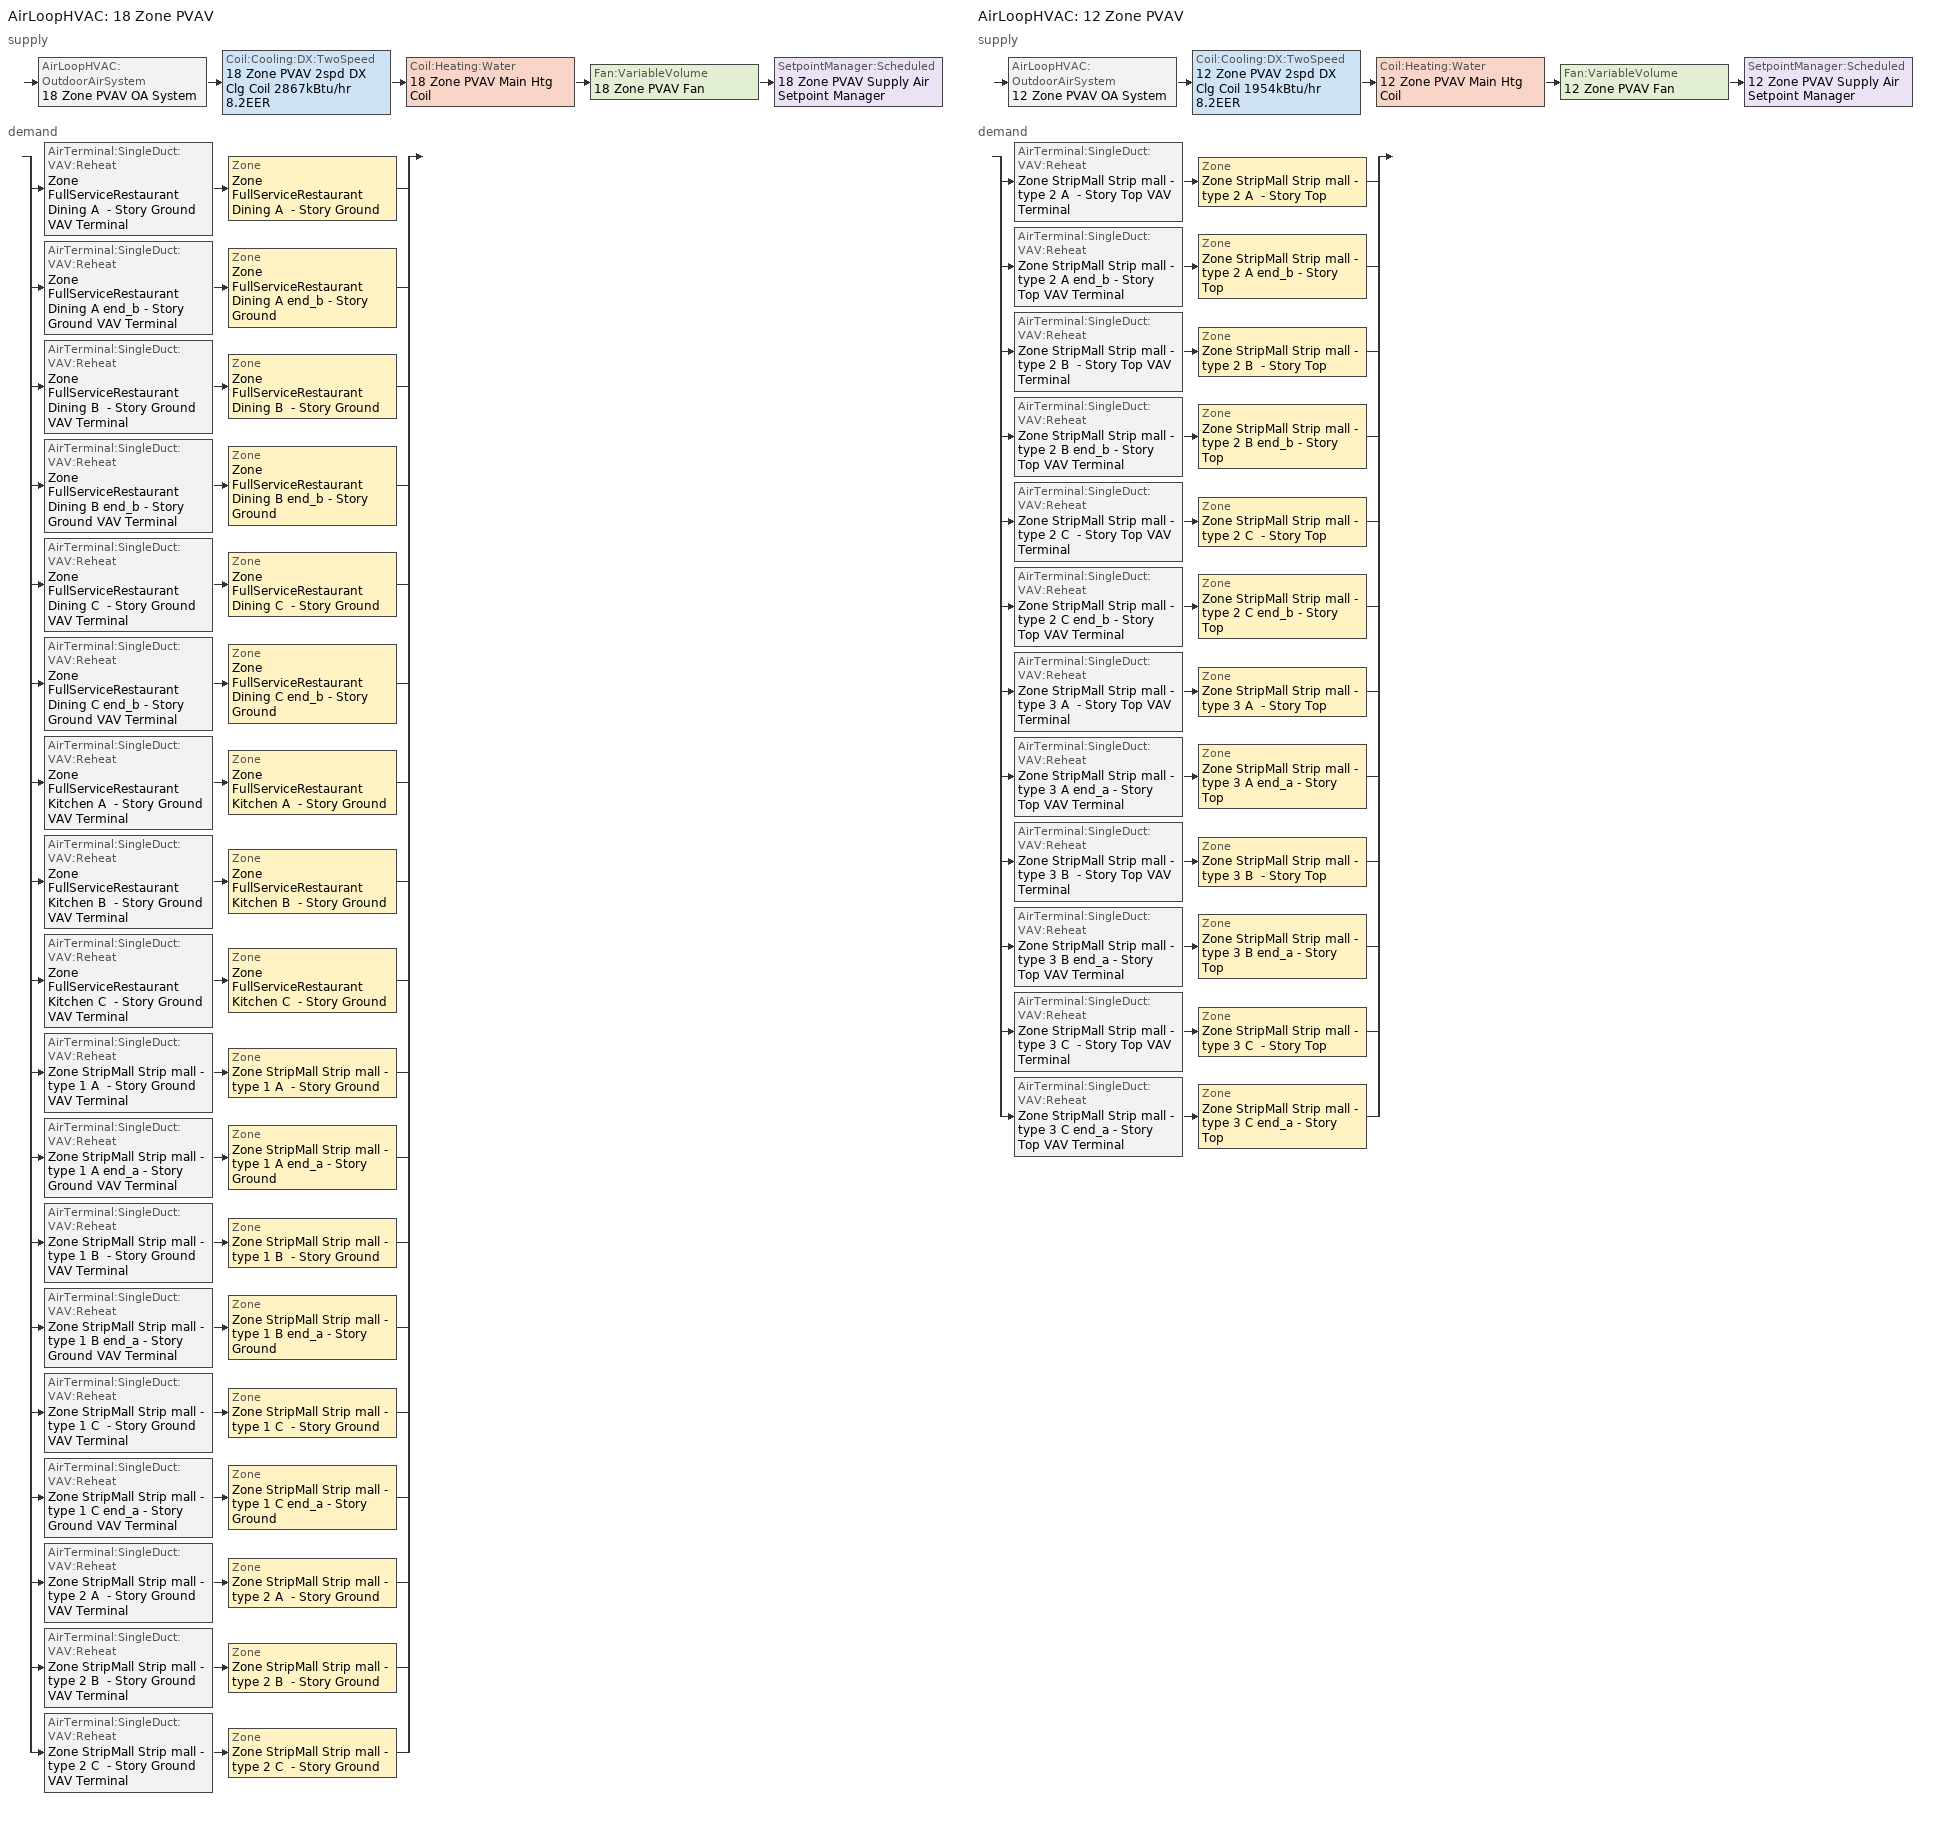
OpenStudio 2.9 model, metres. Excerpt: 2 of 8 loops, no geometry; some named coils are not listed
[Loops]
AirLoopHVAC '18 Zone PVAV'
 supply: AirLoopHVAC:OutdoorAirSystem '18 Zone PVAV OA System' > Coil:Cooling:DX:TwoSpeed '18 Zone PVAV 2spd DX Clg Coil 2867kBtu/hr 8.2EER' > Coil:Heating:Water '18 Zone PVAV Main Htg Coil' > Fan:VariableVolume '18 Zone PVAV Fan' > SetpointManager:Scheduled '18 Zone PVAV Supply Air Setpoint Manager'
 demand: split
  | AirTerminal:SingleDuct:VAV:Reheat 'Zone FullServiceRestaurant Dining A  - Story Ground VAV Terminal' > Zone 'Zone FullServiceRestaurant Dining A  - Story Ground'
  | AirTerminal:SingleDuct:VAV:Reheat 'Zone FullServiceRestaurant Dining A end_b - Story Ground VAV Terminal' > Zone 'Zone FullServiceRestaurant Dining A end_b - Story Ground'
  | AirTerminal:SingleDuct:VAV:Reheat 'Zone FullServiceRestaurant Dining B  - Story Ground VAV Terminal' > Zone 'Zone FullServiceRestaurant Dining B  - Story Ground'
  | AirTerminal:SingleDuct:VAV:Reheat 'Zone FullServiceRestaurant Dining B end_b - Story Ground VAV Terminal' > Zone 'Zone FullServiceRestaurant Dining B end_b - Story Ground'
  | AirTerminal:SingleDuct:VAV:Reheat 'Zone FullServiceRestaurant Dining C  - Story Ground VAV Terminal' > Zone 'Zone FullServiceRestaurant Dining C  - Story Ground'
  | AirTerminal:SingleDuct:VAV:Reheat 'Zone FullServiceRestaurant Dining C end_b - Story Ground VAV Terminal' > Zone 'Zone FullServiceRestaurant Dining C end_b - Story Ground'
  | AirTerminal:SingleDuct:VAV:Reheat 'Zone FullServiceRestaurant Kitchen A  - Story Ground VAV Terminal' > Zone 'Zone FullServiceRestaurant Kitchen A  - Story Ground'
  | AirTerminal:SingleDuct:VAV:Reheat 'Zone FullServiceRestaurant Kitchen B  - Story Ground VAV Terminal' > Zone 'Zone FullServiceRestaurant Kitchen B  - Story Ground'
  | AirTerminal:SingleDuct:VAV:Reheat 'Zone FullServiceRestaurant Kitchen C  - Story Ground VAV Terminal' > Zone 'Zone FullServiceRestaurant Kitchen C  - Story Ground'
  | AirTerminal:SingleDuct:VAV:Reheat 'Zone StripMall Strip mall - type 1 A  - Story Ground VAV Terminal' > Zone 'Zone StripMall Strip mall - type 1 A  - Story Ground'
  | AirTerminal:SingleDuct:VAV:Reheat 'Zone StripMall Strip mall - type 1 A end_a - Story Ground VAV Terminal' > Zone 'Zone StripMall Strip mall - type 1 A end_a - Story Ground'
  | AirTerminal:SingleDuct:VAV:Reheat 'Zone StripMall Strip mall - type 1 B  - Story Ground VAV Terminal' > Zone 'Zone StripMall Strip mall - type 1 B  - Story Ground'
  | AirTerminal:SingleDuct:VAV:Reheat 'Zone StripMall Strip mall - type 1 B end_a - Story Ground VAV Terminal' > Zone 'Zone StripMall Strip mall - type 1 B end_a - Story Ground'
  | AirTerminal:SingleDuct:VAV:Reheat 'Zone StripMall Strip mall - type 1 C  - Story Ground VAV Terminal' > Zone 'Zone StripMall Strip mall - type 1 C  - Story Ground'
  | AirTerminal:SingleDuct:VAV:Reheat 'Zone StripMall Strip mall - type 1 C end_a - Story Ground VAV Terminal' > Zone 'Zone StripMall Strip mall - type 1 C end_a - Story Ground'
  | AirTerminal:SingleDuct:VAV:Reheat 'Zone StripMall Strip mall - type 2 A  - Story Ground VAV Terminal' > Zone 'Zone StripMall Strip mall - type 2 A  - Story Ground'
  | AirTerminal:SingleDuct:VAV:Reheat 'Zone StripMall Strip mall - type 2 B  - Story Ground VAV Terminal' > Zone 'Zone StripMall Strip mall - type 2 B  - Story Ground'
  | AirTerminal:SingleDuct:VAV:Reheat 'Zone StripMall Strip mall - type 2 C  - Story Ground VAV Terminal' > Zone 'Zone StripMall Strip mall - type 2 C  - Story Ground'
AirLoopHVAC '12 Zone PVAV'
 supply: AirLoopHVAC:OutdoorAirSystem '12 Zone PVAV OA System' > Coil:Cooling:DX:TwoSpeed '12 Zone PVAV 2spd DX Clg Coil 1954kBtu/hr 8.2EER' > Coil:Heating:Water '12 Zone PVAV Main Htg Coil' > Fan:VariableVolume '12 Zone PVAV Fan' > SetpointManager:Scheduled '12 Zone PVAV Supply Air Setpoint Manager'
 demand: split
  | AirTerminal:SingleDuct:VAV:Reheat 'Zone StripMall Strip mall - type 2 A  - Story Top VAV Terminal' > Zone 'Zone StripMall Strip mall - type 2 A  - Story Top'
  | AirTerminal:SingleDuct:VAV:Reheat 'Zone StripMall Strip mall - type 2 A end_b - Story Top VAV Terminal' > Zone 'Zone StripMall Strip mall - type 2 A end_b - Story Top'
  | AirTerminal:SingleDuct:VAV:Reheat 'Zone StripMall Strip mall - type 2 B  - Story Top VAV Terminal' > Zone 'Zone StripMall Strip mall - type 2 B  - Story Top'
  | AirTerminal:SingleDuct:VAV:Reheat 'Zone StripMall Strip mall - type 2 B end_b - Story Top VAV Terminal' > Zone 'Zone StripMall Strip mall - type 2 B end_b - Story Top'
  | AirTerminal:SingleDuct:VAV:Reheat 'Zone StripMall Strip mall - type 2 C  - Story Top VAV Terminal' > Zone 'Zone StripMall Strip mall - type 2 C  - Story Top'
  | AirTerminal:SingleDuct:VAV:Reheat 'Zone StripMall Strip mall - type 2 C end_b - Story Top VAV Terminal' > Zone 'Zone StripMall Strip mall - type 2 C end_b - Story Top'
  | AirTerminal:SingleDuct:VAV:Reheat 'Zone StripMall Strip mall - type 3 A  - Story Top VAV Terminal' > Zone 'Zone StripMall Strip mall - type 3 A  - Story Top'
  | AirTerminal:SingleDuct:VAV:Reheat 'Zone StripMall Strip mall - type 3 A end_a - Story Top VAV Terminal' > Zone 'Zone StripMall Strip mall - type 3 A end_a - Story Top'
  | AirTerminal:SingleDuct:VAV:Reheat 'Zone StripMall Strip mall - type 3 B  - Story Top VAV Terminal' > Zone 'Zone StripMall Strip mall - type 3 B  - Story Top'
  | AirTerminal:SingleDuct:VAV:Reheat 'Zone StripMall Strip mall - type 3 B end_a - Story Top VAV Terminal' > Zone 'Zone StripMall Strip mall - type 3 B end_a - Story Top'
  | AirTerminal:SingleDuct:VAV:Reheat 'Zone StripMall Strip mall - type 3 C  - Story Top VAV Terminal' > Zone 'Zone StripMall Strip mall - type 3 C  - Story Top'
  | AirTerminal:SingleDuct:VAV:Reheat 'Zone StripMall Strip mall - type 3 C end_a - Story Top VAV Terminal' > Zone 'Zone StripMall Strip mall - type 3 C end_a - Story Top'
[Sizing:Zone] Zone Cooling Design Supply Air Temperature Input Method=SupplyAirTemperature; Zone Cooling Design Supply Air Temperature {C}=12.7778; Zone Cooling Design Supply Air Temperature Difference {deltaC}=11.11; Zone Heating Design Supply Air Temperature Input Method=SupplyAirTemperature; Zone Heating Design Supply Air Temperature {C}=50; Zone Heating Design Supply Air Temperature Difference {deltaC}=11.11; Zone Cooling Design Supply Air Humidity Ratio {kg-H2O/kg-air}=0.0085; Zone Heating Design Supply Air Humidity Ratio {kg-H2O/kg-air}=0.008; Cooling Design Air Flow Method=DesignDay; Heating Design Air Flow Method=DesignDay; Account for Dedicated Outdoor Air System=No; Dedicated Outdoor Air System Control Strategy=NeutralSupplyAir; Dedicated Outdoor Air Low Setpoint Temperature for Design {C}=autosize; Dedicated Outdoor Air High Setpoint Temperature for Design {C}=autosize
Zone StripMall Strip mall - type 1 A end_a - Story Ground; Zone StripMall Strip mall - type 1 B end_a - Story Ground; Zone StripMall Strip mall - type 1 C end_a - Story Ground; Zone StripMall Strip mall - type 1 A  - Story Ground; Zone StripMall Strip mall - type 1 B  - Story Ground; Zone StripMall Strip mall - type 1 C  - Story Ground; Zone FullServiceRestaurant Kitchen A  - Story Ground; Zone FullServiceRestaurant Kitchen B  - Story Ground; Zone FullServiceRestaurant Kitchen C  - Story Ground; Zone StripMall Strip mall - type 2 A  - Story Ground; Zone StripMall Strip mall - type 2 B  - Story Ground; Zone StripMall Strip mall - type 2 C  - Story Ground; Zone FullServiceRestaurant Dining A  - Story Ground; Zone FullServiceRestaurant Dining B  - Story Ground; Zone FullServiceRestaurant Dining C  - Story Ground; Zone FullServiceRestaurant Dining A end_b - Story Ground; Zone FullServiceRestaurant Dining B end_b - Story Ground; Zone FullServiceRestaurant Dining C end_b - Story Ground; Zone StripMall Strip mall - type 3 A end_a - Story Top; Zone StripMall Strip mall - type 3 B end_a - Story Top; Zone StripMall Strip mall - type 3 C end_a - Story Top; Zone StripMall Strip mall - type 3 A  - Story Top; Zone StripMall Strip mall - type 3 B  - Story Top; Zone StripMall Strip mall - type 3 C  - Story Top; Zone StripMall Strip mall - type 2 A  - Story Top; Zone StripMall Strip mall - type 2 B  - Story Top; Zone StripMall Strip mall - type 2 C  - Story Top; Zone StripMall Strip mall - type 2 A end_b - Story Top; Zone StripMall Strip mall - type 2 B end_b - Story Top; Zone StripMall Strip mall - type 2 C end_b - Story Top
[Zone equipment]
Zone StripMall Strip mall - type 1 A end_a - Story Ground: Zone StripMall Strip mall - type 1 A end_a - Story Ground VAV Terminal
Zone StripMall Strip mall - type 1 B end_a - Story Ground: Zone StripMall Strip mall - type 1 B end_a - Story Ground VAV Terminal
Zone StripMall Strip mall - type 1 C end_a - Story Ground: Zone StripMall Strip mall - type 1 C end_a - Story Ground VAV Terminal
Zone StripMall Strip mall - type 1 A  - Story Ground: Zone StripMall Strip mall - type 1 A  - Story Ground VAV Terminal
Zone StripMall Strip mall - type 1 B  - Story Ground: Zone StripMall Strip mall - type 1 B  - Story Ground VAV Terminal
Zone StripMall Strip mall - type 1 C  - Story Ground: Zone StripMall Strip mall - type 1 C  - Story Ground VAV Terminal
Zone FullServiceRestaurant Kitchen A  - Story Ground: Zone FullServiceRestaurant Kitchen A  - Story Ground Exhaust Fan, Zone FullServiceRestaurant Kitchen A  - Story Ground VAV Terminal
Zone FullServiceRestaurant Kitchen B  - Story Ground: Zone FullServiceRestaurant Kitchen B  - Story Ground Exhaust Fan, Zone FullServiceRestaurant Kitchen B  - Story Ground VAV Terminal
Zone FullServiceRestaurant Kitchen C  - Story Ground: Zone FullServiceRestaurant Kitchen C  - Story Ground Exhaust Fan, Zone FullServiceRestaurant Kitchen C  - Story Ground VAV Terminal
Zone StripMall Strip mall - type 2 A  - Story Ground: Zone StripMall Strip mall - type 2 A  - Story Ground VAV Terminal
Zone StripMall Strip mall - type 2 B  - Story Ground: Zone StripMall Strip mall - type 2 B  - Story Ground VAV Terminal
Zone StripMall Strip mall - type 2 C  - Story Ground: Zone StripMall Strip mall - type 2 C  - Story Ground VAV Terminal
Zone FullServiceRestaurant Dining A  - Story Ground: Zone FullServiceRestaurant Dining A  - Story Ground VAV Terminal
Zone FullServiceRestaurant Dining B  - Story Ground: Zone FullServiceRestaurant Dining B  - Story Ground VAV Terminal
Zone FullServiceRestaurant Dining C  - Story Ground: Zone FullServiceRestaurant Dining C  - Story Ground VAV Terminal
Zone FullServiceRestaurant Dining A end_b - Story Ground: Zone FullServiceRestaurant Dining A end_b - Story Ground VAV Terminal
Zone FullServiceRestaurant Dining B end_b - Story Ground: Zone FullServiceRestaurant Dining B end_b - Story Ground VAV Terminal
Zone FullServiceRestaurant Dining C end_b - Story Ground: Zone FullServiceRestaurant Dining C end_b - Story Ground VAV Terminal
Zone StripMall Strip mall - type 3 A end_a - Story Top: Zone StripMall Strip mall - type 3 A end_a - Story Top VAV Terminal
Zone StripMall Strip mall - type 3 B end_a - Story Top: Zone StripMall Strip mall - type 3 B end_a - Story Top VAV Terminal
Zone StripMall Strip mall - type 3 C end_a - Story Top: Zone StripMall Strip mall - type 3 C end_a - Story Top VAV Terminal
Zone StripMall Strip mall - type 3 A  - Story Top: Zone StripMall Strip mall - type 3 A  - Story Top VAV Terminal
Zone StripMall Strip mall - type 3 B  - Story Top: Zone StripMall Strip mall - type 3 B  - Story Top VAV Terminal
Zone StripMall Strip mall - type 3 C  - Story Top: Zone StripMall Strip mall - type 3 C  - Story Top VAV Terminal
Zone StripMall Strip mall - type 2 A  - Story Top: Zone StripMall Strip mall - type 2 A  - Story Top VAV Terminal
Zone StripMall Strip mall - type 2 B  - Story Top: Zone StripMall Strip mall - type 2 B  - Story Top VAV Terminal
Zone StripMall Strip mall - type 2 C  - Story Top: Zone StripMall Strip mall - type 2 C  - Story Top VAV Terminal
Zone StripMall Strip mall - type 2 A end_b - Story Top: Zone StripMall Strip mall - type 2 A end_b - Story Top VAV Terminal
Zone StripMall Strip mall - type 2 B end_b - Story Top: Zone StripMall Strip mall - type 2 B end_b - Story Top VAV Terminal
Zone StripMall Strip mall - type 2 C end_b - Story Top: Zone StripMall Strip mall - type 2 C end_b - Story Top VAV Terminal
[Fan:ZoneExhaust] Availability Schedule=RestaurantSitDown Kitchen_Exhaust_SCH; Fan Total Efficiency=0.0660786; Pressure Rise {Pa}=124.544; Flow Fraction Schedule=RestaurantSitDown Kitchen_Exhaust_SCH; System Availability Manager Coupling Mode=Decoupled
Name | Maximum Flow Rate {m3/s}
Zone FullServiceRestaurant Kitchen A  - Story Ground Exhaust Fan; Zone FullServiceRestaurant Kitchen C  - Story Ground Exhaust Fan | 0.234147
Zone FullServiceRestaurant Kitchen B  - Story Ground Exhaust Fan | 0.883553
[SetpointManager:Scheduled] Control Variable=Temperature; Schedule=Supply Air Temp - 55.0F
Name | Setpoint Node or NodeList
18 Zone PVAV Supply Air Setpoint Manager | 18 Zone PVAV Supply Outlet Node
12 Zone PVAV Supply Air Setpoint Manager | 12 Zone PVAV Supply Outlet Node
[AirLoopHVAC] Design Supply Air Flow Rate {m3/s}=AutoSize
Name | Availability Schedule
18 Zone PVAV | 18 Zone PVAV Occ Sch
12 Zone PVAV | 12 Zone PVAV Occ Sch
[Sizing:System] Type of Load to Size On=Sensible; Design Outdoor Air Flow Rate {m3/s}=Autosize; Central Heating Maximum System Air Flow Ratio=0.3; Preheat Design Temperature {C}=7.22222; Preheat Design Humidity Ratio {kg-H2O/kg-Air}=0.008; Precool Design Temperature {C}=12.7778; Precool Design Humidity Ratio {kg-H2O/kg-Air}=0.008; Central Cooling Design Supply Air Temperature {C}=12.7778; Central Heating Design Supply Air Temperature {C}=12.7778; Sizing Option=Coincident; 100% Outdoor Air in Cooling=No; 100% Outdoor Air in Heating=No; Central Cooling Design Supply Air Humidity Ratio {kg-H2O/kg-Air}=0.0085; Central Heating Design Supply Air Humidity Ratio {kg-H2O/kg-Air}=0.008; Cooling Design Air Flow Method=DesignDay; Cooling Design Air Flow Rate {m3/s}=0; Heating Design Air Flow Method=DesignDay; Heating Design Air Flow Rate {m3/s}=0; System Outdoor Air Method=VentilationRateProcedure; Zone Maximum Outdoor Air Fraction=1; Cooling Supply Air Flow Rate Per Floor Area {m3/s-m2}=0.00996765; Cooling Fraction of Autosized Cooling Supply Air Flow Rate=1; Cooling Supply Air Flow Rate Per Unit Cooling Capacity {m3/s-W}=3.94755e-05; Heating Supply Air Flow Rate Per Floor Area {m3/s-m2}=0.00996765; Heating Fraction of Autosized Heating Supply Air Flow Rate=1; Heating Fraction of Autosized Cooling Supply Air Flow Rate=1; Heating Supply Air Flow Rate Per Unit Heating Capacity {m3/s-W}=3.15882e-05; Cooling Design Capacity Method=CoolingDesignCapacity; Cooling Design Capacity {W}=autosize; Cooling Design Capacity Per Floor Area {W/m2}=234.7; Fraction of Autosized Cooling Design Capacity=1; Heating Design Capacity Method=HeatingDesignCapacity; Heating Design Capacity {W}=autosize; Heating Design Capacity Per Floor Area {W/m2}=157; Fraction of Autosized Heating Design Capacity=1; Central Cooling Capacity Control Method=OnOff
18 Zone PVAV; 12 Zone PVAV
[Fan:VariableVolume] Availability Schedule=Always On Discrete; Pressure Rise {Pa}=1389.92; Maximum Flow Rate {m3/s}=Autosize; Fan Power Minimum Flow Rate Input Method=Fraction; Fan Power Minimum Flow Fraction=0.25; Fan Power Minimum Air Flow Rate {m3/s}=0; Motor In Airstream Fraction=1; Fan Power Coefficient 1=0.189848; Fan Power Coefficient 2=0.31447; Fan Power Coefficient 3=0.495682; Fan Power Coefficient 4=0; Fan Power Coefficient 5=0
Name | Fan Total Efficiency | Motor Efficiency
18 Zone PVAV Fan | 0.61425 | 0.945
12 Zone PVAV Fan | 0.61165 | 0.941
[Coil:Cooling:DX:TwoSpeed] Availability Schedule=Always On Discrete; Rated High Speed Total Cooling Capacity {W}=Autosize; Rated High Speed Sensible Heat Ratio=Autosize; Rated High Speed COP {W/W}=2.86657; Rated High Speed Air Flow Rate {m3/s}=Autosize; Total Cooling Capacity Function of Temperature Curve=DOE Ref DX Clg Coil Cool-Cap-fT; Total Cooling Capacity Function of Flow Fraction Curve=DOE Ref DX Clg Coil Cool-CAP-fFlow; Energy Input Ratio Function of Temperature Curve=DOE Ref DX Clg Coil Cool-EIR-fT; Energy Input Ratio Function of Flow Fraction Curve=DOE Ref DX Clg Coil Cool-EIR-fFlow; Part Load Fraction Correlation Curve=DOE Ref DX Clg Coil Cool-PLF-fPLR; Rated Low Speed Total Cooling Capacity {W}=Autosize; Rated Low Speed Sensible Heat Ratio=0.69; Rated Low Speed COP {W/W}=2.86657; Low Speed Total Cooling Capacity Function of Temperature Curve=DOE Ref DX Clg Coil Cool-Cap-fT; Low Speed Energy Input Ratio Function of Temperature Curve=DOE Ref DX Clg Coil Cool-EIR-fT; Condenser Type=AirCooled; High Speed Evaporative Condenser Effectiveness=0; High Speed Evaporative Condenser Air Flow Rate {m3/s}=Autosize; High Speed Evaporative Condenser Pump Rated Power Consumption {W}=Autosize; Low Speed Evaporative Condenser Effectiveness=0; Low Speed Evaporative Condenser Air Flow Rate {m3/s}=Autosize; Low Speed Evaporative Condenser Pump Rated Power Consumption {W}=Autosize; Basin Heater Capacity {W/K}=10; Basin Heater Setpoint Temperature {C}=2
18 Zone PVAV 2spd DX Clg Coil 2867kBtu/hr 8.2EER; 12 Zone PVAV 2spd DX Clg Coil 1954kBtu/hr 8.2EER
[Controller:OutdoorAir] Minimum Outdoor Air Flow Rate {m3/s}=autosize; Maximum Outdoor Air Flow Rate {m3/s}=Autosize; Economizer Control Type=NoEconomizer; Economizer Control Action Type=ModulateFlow; Economizer Maximum Limit Dry-Bulb Temperature {C}=28; Economizer Maximum Limit Enthalpy {J/kg}=64000; Lockout Type=LockoutWithCompressor; Minimum Limit Type=FixedMinimum; High Humidity Control=No; Heat Recovery Bypass Control Type=BypassWhenWithinEconomizerLimits
Name | Minimum Outdoor Air Schedule | Controller Mechanical Ventilation
Controller Outdoor Air 1 | 18 Zone PVAV_night_novent_schedule | 18 Zone PVAV Ventilation Controller
Controller Outdoor Air 2 | 12 Zone PVAV_night_novent_schedule | 12 Zone PVAV Ventilation Controller
[Controller:MechanicalVentilation] Availability Schedule=Always On Discrete; System Outdoor Air Method=ZoneSum
18 Zone PVAV Ventilation Controller; 12 Zone PVAV Ventilation Controller
[AirLoopHVAC:OutdoorAirSystem]
Name | Controller
18 Zone PVAV OA System | Controller Outdoor Air 1
12 Zone PVAV OA System | Controller Outdoor Air 2
[Coil:Heating:Electric] Availability Schedule=Always On Discrete; Efficiency=1
Zone FullServiceRestaurant Dining A  - Story Ground Electric Reheat Coil; Zone FullServiceRestaurant Dining A end_b - Story Ground Electric Reheat Coil; Zone FullServiceRestaurant Dining B  - Story Ground Electric Reheat Coil; Zone FullServiceRestaurant Dining B end_b - Story Ground Electric Reheat Coil; Zone FullServiceRestaurant Dining C  - Story Ground Electric Reheat Coil; Zone FullServiceRestaurant Dining C end_b - Story Ground Electric Reheat Coil; Zone FullServiceRestaurant Kitchen A  - Story Ground Electric Reheat Coil; Zone FullServiceRestaurant Kitchen B  - Story Ground Electric Reheat Coil; Zone FullServiceRestaurant Kitchen C  - Story Ground Electric Reheat Coil; Zone StripMall Strip mall - type 1 A  - Story Ground Electric Reheat Coil; Zone StripMall Strip mall - type 1 A end_a - Story Ground Electric Reheat Coil; Zone StripMall Strip mall - type 1 B  - Story Ground Electric Reheat Coil; Zone StripMall Strip mall - type 1 B end_a - Story Ground Electric Reheat Coil; Zone StripMall Strip mall - type 1 C  - Story Ground Electric Reheat Coil; Zone StripMall Strip mall - type 1 C end_a - Story Ground Electric Reheat Coil; Zone StripMall Strip mall - type 2 A  - Story Ground Electric Reheat Coil; Zone StripMall Strip mall - type 2 B  - Story Ground Electric Reheat Coil; Zone StripMall Strip mall - type 2 C  - Story Ground Electric Reheat Coil; Zone StripMall Strip mall - type 2 A  - Story Top Electric Reheat Coil; Zone StripMall Strip mall - type 2 A end_b - Story Top Electric Reheat Coil; Zone StripMall Strip mall - type 2 B  - Story Top Electric Reheat Coil; Zone StripMall Strip mall - type 2 B end_b - Story Top Electric Reheat Coil; Zone StripMall Strip mall - type 2 C  - Story Top Electric Reheat Coil; Zone StripMall Strip mall - type 2 C end_b - Story Top Electric Reheat Coil; Zone StripMall Strip mall - type 3 A  - Story Top Electric Reheat Coil; Zone StripMall Strip mall - type 3 A end_a - Story Top Electric Reheat Coil; Zone StripMall Strip mall - type 3 B  - Story Top Electric Reheat Coil; Zone StripMall Strip mall - type 3 B end_a - Story Top Electric Reheat Coil; Zone StripMall Strip mall - type 3 C  - Story Top Electric Reheat Coil; Zone StripMall Strip mall - type 3 C end_a - Story Top Electric Reheat Coil
[AirTerminal:SingleDuct:VAV:Reheat] Availability Schedule=Always On Discrete; Maximum Air Flow Rate {m3/s}=AutoSize; Zone Minimum Air Flow Input Method=Constant; Constant Minimum Air Flow Fraction=0.3; Fixed Minimum Air Flow Rate {m3/s}=0; Maximum Hot Water or Steam Flow Rate {m3/s}=AutoSize; Minimum Hot Water or Steam Flow Rate {m3/s}=0; Convergence Tolerance=0.001; Damper Heating Action=Normal; Maximum Flow per Zone Floor Area During Reheat {m3/s-m2}=AutoSize; Maximum Flow Fraction During Reheat=0.5; Maximum Reheat Air Temperature {C}=50; Control For Outdoor Air=No
Name | Reheat Coil
Zone FullServiceRestaurant Dining A  - Story Ground VAV Terminal | Zone FullServiceRestaurant Dining A  - Story Ground Electric Reheat Coil
Zone FullServiceRestaurant Dining A end_b - Story Ground VAV Terminal | Zone FullServiceRestaurant Dining A end_b - Story Ground Electric Reheat Coil
Zone FullServiceRestaurant Dining B  - Story Ground VAV Terminal | Zone FullServiceRestaurant Dining B  - Story Ground Electric Reheat Coil
Zone FullServiceRestaurant Dining B end_b - Story Ground VAV Terminal | Zone FullServiceRestaurant Dining B end_b - Story Ground Electric Reheat Coil
Zone FullServiceRestaurant Dining C  - Story Ground VAV Terminal | Zone FullServiceRestaurant Dining C  - Story Ground Electric Reheat Coil
Zone FullServiceRestaurant Dining C end_b - Story Ground VAV Terminal | Zone FullServiceRestaurant Dining C end_b - Story Ground Electric Reheat Coil
Zone FullServiceRestaurant Kitchen A  - Story Ground VAV Terminal | Zone FullServiceRestaurant Kitchen A  - Story Ground Electric Reheat Coil
Zone FullServiceRestaurant Kitchen B  - Story Ground VAV Terminal | Zone FullServiceRestaurant Kitchen B  - Story Ground Electric Reheat Coil
Zone FullServiceRestaurant Kitchen C  - Story Ground VAV Terminal | Zone FullServiceRestaurant Kitchen C  - Story Ground Electric Reheat Coil
Zone StripMall Strip mall - type 1 A  - Story Ground VAV Terminal | Zone StripMall Strip mall - type 1 A  - Story Ground Electric Reheat Coil
Zone StripMall Strip mall - type 1 A end_a - Story Ground VAV Terminal | Zone StripMall Strip mall - type 1 A end_a - Story Ground Electric Reheat Coil
Zone StripMall Strip mall - type 1 B  - Story Ground VAV Terminal | Zone StripMall Strip mall - type 1 B  - Story Ground Electric Reheat Coil
Zone StripMall Strip mall - type 1 B end_a - Story Ground VAV Terminal | Zone StripMall Strip mall - type 1 B end_a - Story Ground Electric Reheat Coil
Zone StripMall Strip mall - type 1 C  - Story Ground VAV Terminal | Zone StripMall Strip mall - type 1 C  - Story Ground Electric Reheat Coil
Zone StripMall Strip mall - type 1 C end_a - Story Ground VAV Terminal | Zone StripMall Strip mall - type 1 C end_a - Story Ground Electric Reheat Coil
Zone StripMall Strip mall - type 2 A  - Story Ground VAV Terminal | Zone StripMall Strip mall - type 2 A  - Story Ground Electric Reheat Coil
Zone StripMall Strip mall - type 2 B  - Story Ground VAV Terminal | Zone StripMall Strip mall - type 2 B  - Story Ground Electric Reheat Coil
Zone StripMall Strip mall - type 2 C  - Story Ground VAV Terminal | Zone StripMall Strip mall - type 2 C  - Story Ground Electric Reheat Coil
Zone StripMall Strip mall - type 2 A  - Story Top VAV Terminal | Zone StripMall Strip mall - type 2 A  - Story Top Electric Reheat Coil
Zone StripMall Strip mall - type 2 A end_b - Story Top VAV Terminal | Zone StripMall Strip mall - type 2 A end_b - Story Top Electric Reheat Coil
Zone StripMall Strip mall - type 2 B  - Story Top VAV Terminal | Zone StripMall Strip mall - type 2 B  - Story Top Electric Reheat Coil
Zone StripMall Strip mall - type 2 B end_b - Story Top VAV Terminal | Zone StripMall Strip mall - type 2 B end_b - Story Top Electric Reheat Coil
Zone StripMall Strip mall - type 2 C  - Story Top VAV Terminal | Zone StripMall Strip mall - type 2 C  - Story Top Electric Reheat Coil
Zone StripMall Strip mall - type 2 C end_b - Story Top VAV Terminal | Zone StripMall Strip mall - type 2 C end_b - Story Top Electric Reheat Coil
Zone StripMall Strip mall - type 3 A  - Story Top VAV Terminal | Zone StripMall Strip mall - type 3 A  - Story Top Electric Reheat Coil
Zone StripMall Strip mall - type 3 A end_a - Story Top VAV Terminal | Zone StripMall Strip mall - type 3 A end_a - Story Top Electric Reheat Coil
Zone StripMall Strip mall - type 3 B  - Story Top VAV Terminal | Zone StripMall Strip mall - type 3 B  - Story Top Electric Reheat Coil
Zone StripMall Strip mall - type 3 B end_a - Story Top VAV Terminal | Zone StripMall Strip mall - type 3 B end_a - Story Top Electric Reheat Coil
Zone StripMall Strip mall - type 3 C  - Story Top VAV Terminal | Zone StripMall Strip mall - type 3 C  - Story Top Electric Reheat Coil
Zone StripMall Strip mall - type 3 C end_a - Story Top VAV Terminal | Zone StripMall Strip mall - type 3 C end_a - Story Top Electric Reheat Coil
[Schedule:Ruleset]
Name | Default Day Schedule | Summer Design Day Schedule | Winter Design Day Schedule
RestaurantSitDown Kitchen_Exhaust_SCH | RestaurantSitDown Kitchen_Exhaust_SCH Default | RestaurantSitDown Kitchen_Exhaust_SCH Summer Design Day | RestaurantSitDown Kitchen_Exhaust_SCH Winter Design Day
Supply Air Temp - 55.0F | Supply Air Temp - 55.0F Default
12 Zone PVAV Occ Sch | 12 Zone PVAV Occ Sch Default | 12 Zone PVAV Occ Sch Summer Design Day | 12 Zone PVAV Occ Sch Winter Design Day
18 Zone PVAV Occ Sch | 18 Zone PVAV Occ Sch Default | 18 Zone PVAV Occ Sch Summer Design Day | 18 Zone PVAV Occ Sch Winter Design Day
12 Zone PVAV_night_novent_schedule | 12 Zone PVAV Occ Sch Default 2 | 12 Zone PVAV Occ Sch Summer Design Day 2 | 12 Zone PVAV Occ Sch Winter Design Day 2
18 Zone PVAV_night_novent_schedule | 18 Zone PVAV Occ Sch Default 2 | 18 Zone PVAV Occ Sch Summer Design Day 2 | 18 Zone PVAV Occ Sch Winter Design Day 2
[Schedule:Day]
RestaurantSitDown Kitchen_Exhaust_SCH Default: Yes, 7, 15, 0, 22, 0, 1, 24, 0, 0
RestaurantSitDown Kitchen_Exhaust_SCH Winter Design Day; RestaurantSitDown Kitchen_Exhaust_SCH Summer Design Day: 5, 0, 0, 24, 0, 1
RestaurantSitDown Kitchen_Exhaust_SCH Default|WntrDsn|SmrDsn|Sun|Wkdy Day: Yes, 7, 15, 0, 23, 0, 1, 24, 0, 0
Supply Air Temp - 55.0F Default; autogen Supply Air Temp - 55.0F 0_day_sch: Yes, 24, 0, 12.7778
12 Zone PVAV Occ Sch Default; 12 Zone PVAV Occ Sch Default 2: 10, 4, 0, 20, 0, 1, 24, 0, 0
12 Zone PVAV Occ Sch Winter Design Day; 12 Zone PVAV Occ Sch Summer Design Day; 18 Zone PVAV Occ Sch Winter Design Day; 18 Zone PVAV Occ Sch Summer Design Day; 12 Zone PVAV Occ Sch Summer Design Day 2; 12 Zone PVAV Occ Sch Winter Design Day 2; 18 Zone PVAV Occ Sch Summer Design Day 2; 18 Zone PVAV Occ Sch Winter Design Day 2: 24, 0, 1
12 Zone PVAV Occ Sch Saturday; 12 Zone PVAV Occ Sch Saturday 2: 10, 4, 0, 18, 53, 1, 24, 0, 0
12 Zone PVAV Occ Sch Sunday; 12 Zone PVAV Occ Sch Sunday 2: 11, 54, 0, 17, 48, 1, 24, 0, 0
18 Zone PVAV Occ Sch Default; 18 Zone PVAV Occ Sch Default 2: 9, 4, 0, 22, 20, 1, 24, 0, 0
18 Zone PVAV Occ Sch Saturday; 18 Zone PVAV Occ Sch Saturday 2: 9, 4, 0, 21, 50, 1, 24, 0, 0
18 Zone PVAV Occ Sch Sunday; 18 Zone PVAV Occ Sch Sunday 2: 9, 4, 0, 21, 20, 1, 24, 0, 0
[Schedule:Rule]
Schedule Rule 19: Schedule Ruleset=RestaurantSitDown Kitchen_Exhaust_SCH; Rule Order=0; Day Schedule=RestaurantSitDown Kitchen_Exhaust_SCH Default|WntrDsn|SmrDsn|Sun|Wkdy Day; Apply Sunday=Yes; Apply Monday=Yes; Apply Tuesday=Yes; Apply Wednesday=Yes; Apply Thursday=Yes; Apply Friday=Yes; Date Specification Type=DateRange; Start Month=1; Start Day=1; End Month=12; End Day=31
autogen Supply Air Temp - 55.0F 0: Schedule Ruleset=Supply Air Temp - 55.0F; Rule Order=0; Day Schedule=autogen Supply Air Temp - 55.0F 0_day_sch; Apply Sunday=Yes; Apply Monday=Yes; Apply Tuesday=Yes; Apply Wednesday=Yes; Apply Thursday=Yes; Apply Friday=Yes; Date Specification Type=SpecificDates; Apply Saturday=Yes; Specific Month 1=1; Specific Day 1=3; Specific Month 2=1; Specific Day 2=10; Specific Month 3=1; Specific Day 3=17; Specific Month 4=1; Specific Day 4=24; Specific Month 5=1; Specific Day 5=31; Specific Month 6=2; Specific Day 6=7; Specific Month 7=2; Specific Day 7=14; Specific Month 8=2; Specific Day 8=21; Specific Month 9=2; Specific Day 9=28; Specific Month 10=3; Specific Day 10=7; Specific Month 11=3; Specific Day 11=14; Specific Month 12=3; Specific Day 12=21; Specific Month 13=3; Specific Day 13=28; Specific Month 14=4; Specific Day 14=4; Specific Month 15=4; Specific Day 15=11; Specific Month 16=4; Specific Day 16=18; Specific Month 17=4; Specific Day 17=25; Specific Month 18=5; Specific Day 18=2; Specific Month 19=5; Specific Day 19=9; Specific Month 20=5; Specific Day 20=16; Specific Month 21=5; Specific Day 21=23; Specific Month 22=5; Specific Day 22=30; Specific Month 23=6; Specific Day 23=6; Specific Month 24=6; Specific Day 24=13; Specific Month 25=6; Specific Day 25=20; Specific Month 26=6; Specific Day 26=27; Specific Month 27=7; Specific Day 27=4; Specific Month 28=7; Specific Day 28=11; Specific Month 29=7; Specific Day 29=18; Specific Month 30=7; Specific Day 30=25; Specific Month 31=8; Specific Day 31=1; Specific Month 32=8; Specific Day 32=8; Specific Month 33=8; Specific Day 33=15; Specific Month 34=8; Specific Day 34=22; Specific Month 35=8; Specific Day 35=29; Specific Month 36=9; Specific Day 36=5; Specific Month 37=9; Specific Day 37=12; Specific Month 38=9; Specific Day 38=19; Specific Month 39=9; Specific Day 39=26; Specific Month 40=10; Specific Day 40=3; Specific Month 41=10; Specific Day 41=10; Specific Month 42=10; Specific Day 42=17; Specific Month 43=10; Specific Day 43=24; Specific Month 44=10; Specific Day 44=31; Specific Month 45=11; Specific Day 45=7; Specific Month 46=11; Specific Day 46=14; Specific Month 47=11; Specific Day 47=21; Specific Month 48=11; Specific Day 48=28; Specific Month 49=12; Specific Day 49=5; Specific Month 50=12; Specific Day 50=12; Specific Month 51=12; Specific Day 51=19; Specific Month 52=12; Specific Day 52=26
12 Zone PVAV Occ Sch Saturday Rule: Schedule Ruleset=12 Zone PVAV Occ Sch; Rule Order=1; Day Schedule=12 Zone PVAV Occ Sch Saturday; Date Specification Type=DateRange; Start Month=1; Start Day=1; End Month=12; End Day=31; Apply Saturday=Yes
12 Zone PVAV Occ Sch Sunday Rule: Schedule Ruleset=12 Zone PVAV Occ Sch; Rule Order=0; Day Schedule=12 Zone PVAV Occ Sch Sunday; Apply Sunday=Yes; Date Specification Type=DateRange; Start Month=1; Start Day=1; End Month=12; End Day=31
18 Zone PVAV Occ Sch Saturday Rule: Schedule Ruleset=18 Zone PVAV Occ Sch; Rule Order=1; Day Schedule=18 Zone PVAV Occ Sch Saturday; Date Specification Type=DateRange; Start Month=1; Start Day=1; End Month=12; End Day=31; Apply Saturday=Yes
18 Zone PVAV Occ Sch Sunday Rule: Schedule Ruleset=18 Zone PVAV Occ Sch; Rule Order=0; Day Schedule=18 Zone PVAV Occ Sch Sunday; Apply Sunday=Yes; Date Specification Type=DateRange; Start Month=1; Start Day=1; End Month=12; End Day=31
12 Zone PVAV Occ Sch Sunday Rule 2: Schedule Ruleset=12 Zone PVAV_night_novent_schedule; Rule Order=0; Day Schedule=12 Zone PVAV Occ Sch Sunday 2; Apply Sunday=Yes; Date Specification Type=DateRange; Start Month=1; Start Day=1; End Month=12; End Day=31
12 Zone PVAV Occ Sch Saturday Rule 2: Schedule Ruleset=12 Zone PVAV_night_novent_schedule; Rule Order=1; Day Schedule=12 Zone PVAV Occ Sch Saturday 2; Date Specification Type=DateRange; Start Month=1; Start Day=1; End Month=12; End Day=31; Apply Saturday=Yes
18 Zone PVAV Occ Sch Sunday Rule 2: Schedule Ruleset=18 Zone PVAV_night_novent_schedule; Rule Order=0; Day Schedule=18 Zone PVAV Occ Sch Sunday 2; Apply Sunday=Yes; Date Specification Type=DateRange; Start Month=1; Start Day=1; End Month=12; End Day=31
18 Zone PVAV Occ Sch Saturday Rule 2: Schedule Ruleset=18 Zone PVAV_night_novent_schedule; Rule Order=1; Day Schedule=18 Zone PVAV Occ Sch Saturday 2; Date Specification Type=DateRange; Start Month=1; Start Day=1; End Month=12; End Day=31; Apply Saturday=Yes
[Schedule:Constant]
Always On Discrete: Value=1
[Curve:Biquadratic] Minimum Value of x=-100; Maximum Value of x=100; Minimum Value of y=-100; Maximum Value of y=100
Name | Coefficient1 Constant | Coefficient2 x | Coefficient3 x**2 | Coefficient4 y | Coefficient5 y**2 | Coefficient6 x*y
DOE Ref DX Clg Coil Cool-Cap-fT | 0.971212 | -0.0152755 | 0.00144345 | -0.00039321 | -6.8364e-06 | -0.000290596
DOE Ref DX Clg Coil Cool-EIR-fT | 0.286871 | 0.0239022 | -0.000810648 | 0.0134585 | 0.000338936 | -0.000487004
[Curve:Quadratic]
DOE Ref DX Clg Coil Cool-PLF-fPLR: Coefficient1 Constant=0.909496; Coefficient2 x=0.0986477; Coefficient3 x**2=-0.00819488; Minimum Value of x=0; Maximum Value of x=1
[Curve:Cubic] Coefficient1 Constant=1; Coefficient2 x=0; Coefficient3 x**2=0; Coefficient4 x**3=0; Minimum Value of x=-100; Maximum Value of x=100
DOE Ref DX Clg Coil Cool-CAP-fFlow; DOE Ref DX Clg Coil Cool-EIR-fFlow
